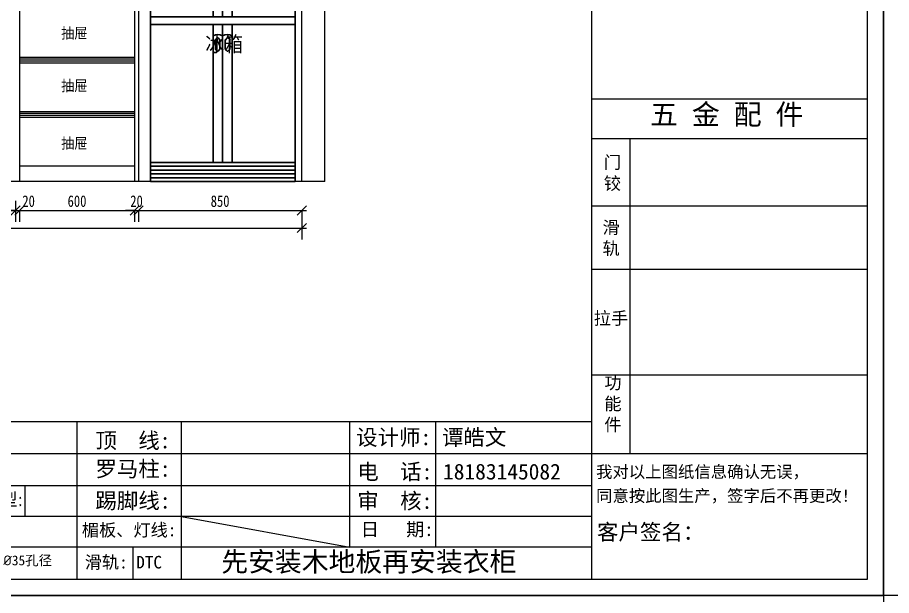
# Model space of a CAD drawing. Header units: millimetres. Extents: x -497855 to 324262, y -590254 to -173602.
# Drawn here: x -483856 to -479305, y -577022 to -574011 of the extents above; entities that cross this region are included whole.
import ezdxf

# ---------------------------------------------------------------- set-up
doc = ezdxf.new("R2010")
doc.units = ezdxf.units.MM
doc.header["$PDMODE"] = 3
doc.layers.add('C', color=145, linetype='Continuous')
doc.layers.add('水电图层', color=4, linetype='Continuous')
doc.styles.get("Standard").update_dxf_attribs({"font": 'txt', "bigfont": 'gbcbig.shx'})
doc.styles.add('宋体', font='', dxfattribs={"width": 0.9})
doc.styles.add('数、文', font='', dxfattribs={"width": 0.8})
doc.styles.add('楷体', font='')
doc.styles.add('黑体', font='simhei.ttf')
doc.styles.get('宋体').set_extended_font_data('SimSun')
doc.styles.get('数、文').set_extended_font_data('SimSun')
doc.styles.get('楷体').set_extended_font_data('KaiTi_GB2312')
doc.dimstyles.new('60', dxfattribs={"dimscale": 60, "dimtxt": 1, "dimasz": 0.8, "dimexe": 1, "dimexo": 3, "dimgap": 0.3, "dimtad": 1, "dimdec": 0, "dimtxsty": '数、文', "dimblk": 'OBLIQUE', "dimcen": 0.3, "dimdle": 0.4, "dimclrd": 8, "dimclre": 8, "dimclrt": 1, "dimadec": 0, "dimazin": 0, "dimtfac": 1, "dimtdec": 0, "dimtix": 1, "dimtofl": 0, "dimtmove": 1, "dimatfit": 3, "dimldrblk": 'DOT', "dimfxl": 1, "dimfxlon": 1, "dimtolj": 1, "dimarcsym": 0})

# ---------------------------------------------------------------- blocks, each defined once
blk = doc.blocks.new('tgyu')
at = {"color": 4, "lineweight": 30}
for p, q in [((-457099.3, -542019.5), (-457099.3, -543072.4)), ((-457049.3, -542019.5), (-457049.3, -543072.4)), ((-456999.3, -542019.5), (-456999.3, -543072.4)), ((-457424.3, -543072.4), (-456672.3, -543072.4)), ((-457424.3, -543112.4), (-456672.3, -543112.4)), ((-457099.3, -543112.4), (-457099.3, -543830.5)), ((-457049.3, -543112.4), (-457049.3, -543830.5)), ((-456999.3, -543112.4), (-456999.3, -543830.5)), ((-456672.3, -543830.5), (-457424.3, -543830.5)), ((-456672.3, -543850.5), (-457424.3, -543850.5)), ((-456672.3, -543870.5), (-457424.3, -543870.5)), ((-456672.3, -543890.5), (-457424.3, -543890.5)), ((-456672.3, -543910.5), (-457424.3, -543910.5))]:
    blk.add_line(p, q, dxfattribs=at)
at = {"color": 4, "lineweight": 30, "elevation": 0}
for points in [[(-457424.3, -543930.5), (-456672.3, -543930.5), (-456672.3, -542019.5), (-457424.3, -542019.5)], [(-457076.4, -542576.2), (-457072.3, -542576.2), (-457062.3, -542586.2), (-457062.3, -542635.2), (-457072.3, -542645.2), (-457076.4, -542645.2), (-457086.4, -542635.2), (-457086.4, -542586.2)], [(-457077.3, -543182), (-457073.3, -543182), (-457063.3, -543192), (-457063.3, -543241), (-457073.3, -543251), (-457077.3, -543251), (-457087.3, -543241), (-457087.3, -543192)]]:
    blk.add_lwpolyline(points, close=True, dxfattribs=at)
at = {"color": 4, "lineweight": 30}
for points in [[(-457026.8, -542576.2), (-457022.8, -542576.2), (-457012.8, -542586.2), (-457012.8, -542635.2), (-457022.8, -542645.2), (-457026.8, -542645.2), (-457036.8, -542635.2), (-457036.8, -542586.2)], [(-457025.6, -543182), (-457021.6, -543182), (-457011.6, -543192), (-457011.6, -543241), (-457021.6, -543251), (-457025.6, -543251), (-457035.6, -543241), (-457035.6, -543192)]]:
    blk.add_lwpolyline(points, close=True, dxfattribs=at)
for centre, radius, start, end in [((-457074.3, -542617.2), 40.1, 231.3755, 308.6245), ((-457021.6, -542617.2), 40.1, 231.3755, 303.7905), ((-457074.3, -543216.1), 51, 60.6673, 119.3327), ((-457024.4, -543216.1), 51, 60.6673, 119.3327)]:
    blk.add_arc(centre, radius, start, end, dxfattribs=at)
blk = doc.blocks.new('_Oblique')
at = {"color": 0, "linetype": 'ByBlock', "lineweight": -2}
blk.add_line((-0.5, -0.5), (0.5, 0.5), dxfattribs=at)
blk = doc.blocks.new('*D235')
at = {"layer": 'Defpoints', "color": 0}
for p in [(-484339.25, -574785.68), (-483866.25, -574785.68), (-483866.25, -575015.84)]:
    blk.add_point(p, dxfattribs=at)
at = {"layer": '水电图层', "color": 8, "lineweight": -2}
for p, q in [((-484339.25, -574965.68), (-484339.25, -575075.84)), ((-483866.25, -574965.68), (-483866.25, -575075.84)), ((-484363.25, -575015.84), (-483842.25, -575015.84))]:
    blk.add_line(p, q, dxfattribs=at)
at = {"layer": '水电图层', "color": 8, "lineweight": -2, "xscale": 48, "yscale": 48, "zscale": 48, "rotation": 180}
blk.add_blockref('_Oblique', (-484339.25, -575015.84), dxfattribs=at)
at = {"layer": '水电图层', "color": 8, "lineweight": -2, "xscale": 48, "yscale": 48, "zscale": 48}
blk.add_blockref('_Oblique', (-483866.25, -575015.84), dxfattribs=at)
at = {"layer": '水电图层', "color": 1, "insert": (-484102.75, -574967.84), "char_height": 60, "attachment_point": 5, "style": '数、文'}
blk.add_mtext('\\A1;473', dxfattribs=at)
blk = doc.blocks.new('*D236')
at = {"layer": 'Defpoints', "color": 0}
for p in [(-483866.25, -574785.68), (-483846.25, -574865.68), (-483846.25, -575015.84)]:
    blk.add_point(p, dxfattribs=at)
at = {"layer": '水电图层', "color": 8, "lineweight": -2}
for p, q in [((-483866.25, -574965.68), (-483866.25, -575075.84)), ((-483866.25, -575015.84), (-483914.25, -575015.84)), ((-483846.25, -575015.84), (-483846.25, -575075.84)), ((-483846.25, -575015.84), (-483798.25, -575015.84))]:
    blk.add_line(p, q, dxfattribs=at)
at = {"layer": '水电图层', "color": 8, "lineweight": -2, "xscale": 48, "yscale": 48, "zscale": 48}
blk.add_blockref('_Oblique', (-483866.25, -575015.84), dxfattribs=at)
at = {"layer": '水电图层', "color": 8, "lineweight": -2, "xscale": 48, "yscale": 48, "zscale": 48, "rotation": 180}
blk.add_blockref('_Oblique', (-483846.25, -575015.84), dxfattribs=at)
at = {"layer": '水电图层', "color": 1, "insert": (-483798.25, -574967.84), "char_height": 60, "attachment_point": 5, "style": '数、文'}
blk.add_mtext('\\A1;20', dxfattribs=at)
blk = doc.blocks.new('*D237')
at = {"layer": 'Defpoints', "color": 0}
for p in [(-483846.25, -574865.68), (-483246.25, -574865.68), (-483246.25, -575015.84)]:
    blk.add_point(p, dxfattribs=at)
at = {"layer": '水电图层', "color": 8, "lineweight": -2}
for p, q in [((-483870.25, -575015.84), (-483222.25, -575015.84)), ((-483846.25, -575015.84), (-483846.25, -575075.84)), ((-483246.25, -575015.84), (-483246.25, -575075.84))]:
    blk.add_line(p, q, dxfattribs=at)
at = {"layer": '水电图层', "color": 8, "lineweight": -2, "xscale": 48, "yscale": 48, "zscale": 48, "rotation": 180}
blk.add_blockref('_Oblique', (-483846.25, -575015.84), dxfattribs=at)
at = {"layer": '水电图层', "color": 8, "lineweight": -2, "xscale": 48, "yscale": 48, "zscale": 48}
blk.add_blockref('_Oblique', (-483246.25, -575015.84), dxfattribs=at)
at = {"layer": '水电图层', "color": 1, "insert": (-483546.25, -574967.84), "char_height": 60, "attachment_point": 5, "style": '数、文'}
blk.add_mtext('\\A1;600', dxfattribs=at)
blk = doc.blocks.new('*D238')
at = {"layer": 'Defpoints', "color": 0}
for p in [(-483246.25, -574865.68), (-483226.25, -574865.68), (-483226.25, -575015.84)]:
    blk.add_point(p, dxfattribs=at)
at = {"layer": '水电图层', "color": 8, "lineweight": -2}
for p, q in [((-483246.25, -575015.84), (-483294.25, -575015.84)), ((-483246.25, -575015.84), (-483246.25, -575075.84)), ((-483226.25, -575015.84), (-483226.25, -575075.84)), ((-483226.25, -575015.84), (-483178.25, -575015.84))]:
    blk.add_line(p, q, dxfattribs=at)
at = {"layer": '水电图层', "color": 8, "lineweight": -2, "xscale": 48, "yscale": 48, "zscale": 48}
blk.add_blockref('_Oblique', (-483246.25, -575015.84), dxfattribs=at)
at = {"layer": '水电图层', "color": 8, "lineweight": -2, "xscale": 48, "yscale": 48, "zscale": 48, "rotation": 180}
blk.add_blockref('_Oblique', (-483226.25, -575015.84), dxfattribs=at)
at = {"layer": '水电图层', "color": 1, "insert": (-483236.25, -574967.84), "char_height": 60, "attachment_point": 5, "style": '数、文'}
blk.add_mtext('\\A1;20', dxfattribs=at)
blk = doc.blocks.new('*D239')
at = {"layer": 'Defpoints', "color": 0}
for p in [(-483226.25, -574865.68), (-482376.25, -574865.68), (-482376.25, -575015.84)]:
    blk.add_point(p, dxfattribs=at)
at = {"layer": '水电图层', "color": 8, "lineweight": -2}
for p, q in [((-483250.25, -575015.84), (-482352.25, -575015.84)), ((-483226.25, -575015.84), (-483226.25, -575075.84)), ((-482376.25, -575015.84), (-482376.25, -575075.84))]:
    blk.add_line(p, q, dxfattribs=at)
at = {"layer": '水电图层', "color": 8, "lineweight": -2, "xscale": 48, "yscale": 48, "zscale": 48, "rotation": 180}
blk.add_blockref('_Oblique', (-483226.25, -575015.84), dxfattribs=at)
at = {"layer": '水电图层', "color": 8, "lineweight": -2, "xscale": 48, "yscale": 48, "zscale": 48}
blk.add_blockref('_Oblique', (-482376.25, -575015.84), dxfattribs=at)
at = {"layer": '水电图层', "color": 1, "insert": (-482801.25, -574967.84), "char_height": 60, "attachment_point": 5, "style": '数、文'}
blk.add_mtext('\\A1;850', dxfattribs=at)
blk = doc.blocks.new('*D240')
at = {"layer": 'Defpoints', "color": 0}
for p in [(-485826.25, -574865.68), (-482376.25, -574865.68), (-482376.25, -575107.39)]:
    blk.add_point(p, dxfattribs=at)
at = {"layer": '水电图层', "color": 8, "lineweight": -2}
for p, q in [((-485826.25, -575047.39), (-485826.25, -575167.39)), ((-482376.25, -575047.39), (-482376.25, -575167.39)), ((-485850.25, -575107.39), (-482352.25, -575107.39))]:
    blk.add_line(p, q, dxfattribs=at)
at = {"layer": '水电图层', "color": 8, "lineweight": -2, "xscale": 48, "yscale": 48, "zscale": 48, "rotation": 180}
blk.add_blockref('_Oblique', (-485826.25, -575107.39), dxfattribs=at)
at = {"layer": '水电图层', "color": 8, "lineweight": -2, "xscale": 48, "yscale": 48, "zscale": 48}
blk.add_blockref('_Oblique', (-482376.25, -575107.39), dxfattribs=at)
at = {"layer": '水电图层', "color": 1, "insert": (-484101.25, -575059.39), "char_height": 60, "attachment_point": 5, "style": '数、文'}
blk.add_mtext('\\A1;3450', dxfattribs=at)

msp = doc.modelspace()

# ---------------------------------------------------------------- linework, layer by layer
at = {"color": 7}
for p, q in [((-480868.35, -570489.35), (-480868.35, -576937.38)), ((-480868.35, -574435.24), (-479431.66, -574435.24)), ((-480868.35, -574640.92), (-479431.66, -574640.92)), ((-480668.81, -574640.92), (-480668.81, -576284.97)), ((-480868.35, -574991.21), (-479431.66, -574991.21)), ((-480868.35, -575321.74), (-479431.66, -575321.74)), ((-480865.31, -575871.44), (-479428.62, -575871.44)), ((-480868.35, -576117.27), (-488517.3, -576117.27)), ((-483544.67, -576937.38), (-483544.67, -576117.27)), ((-483001.88, -576937.38), (-483001.88, -576117.27)), ((-481678.56, -576769.68), (-481678.56, -576117.27)), ((-479431.66, -576283.84), (-488517.3, -576283.84)), ((-480868.35, -576450.42), (-488517.3, -576450.42)), ((-483818.65, -576450.42), (-483818.65, -576610.05)), ((-480868.35, -576610.05), (-488517.3, -576610.05)), ((-480868.35, -576769.68), (-488517.3, -576769.68))]:
    msp.add_line(p, q, dxfattribs=at)
for p, q in [((-482125.36, -576769.68), (-482125.36, -576117.27)), ((-483001.88, -576610.05), (-482125.36, -576769.68)), ((-483255.71, -576769.68), (-483255.71, -576937.38))]:
    msp.add_line(p, q)
for points in [[(-479347.53, -577021.51), (-488601.43, -577021.51), (-488601.43, -570405.23), (-479347.53, -570405.23)], [(-488601.43, -570405.23), (-479347.53, -570405.23), (-479347.53, -577021.51), (-488601.43, -577021.51)], [(-470093.63, -577021.51), (-479347.53, -577021.51), (-479347.53, -570405.23), (-470093.63, -570405.23)], [(-479347.53, -570405.23), (-470093.63, -570405.23), (-470093.63, -577021.51), (-479347.53, -577021.51)], [(-488517.3, -570489.35), (-479431.66, -570489.35), (-479431.66, -576937.38), (-488517.3, -576937.38)], [(-479347.53, -583637.8), (-488601.43, -583637.8), (-488601.43, -577021.51), (-479347.53, -577021.51)], [(-488601.43, -577021.51), (-479347.53, -577021.51), (-479347.53, -583637.8), (-488601.43, -583637.8)]]:
    msp.add_lwpolyline(points, close=True, dxfattribs=at)
at = {"layer": '水电图层', "color": 2}
for p, q in [((-482256.25, -574865.68), (-482256.25, -571935.56)), ((-482376.25, -574865.68), (-482376.25, -572005.57)), ((-482256.25, -574865.68), (-486756.25, -574865.68))]:
    msp.add_line(p, q, dxfattribs=at)
at = {"layer": '水电图层', "color": 255}
for p, q in [((-483846.25, -572465.68), (-483846.25, -574865.68)), ((-483246.25, -572465.68), (-483246.25, -574865.68)), ((-483226.25, -572465.68), (-483226.25, -574865.68)), ((-483246.25, -574218.68), (-483846.25, -574218.68)), ((-483246.25, -574248.68), (-483846.25, -574248.68)), ((-483246.25, -574501.68), (-483846.25, -574501.68)), ((-483246.25, -574531.68), (-483846.25, -574531.68)), ((-483246.25, -574785.68), (-483846.25, -574785.68))]:
    msp.add_line(p, q, dxfattribs=at)
at = {"layer": '水电图层', "color": 8}
for p, q in [((-483246.25, -574228.68), (-483846.25, -574228.68)), ((-483246.25, -574238.68), (-483846.25, -574238.68)), ((-483246.25, -574511.68), (-483846.25, -574511.68)), ((-483246.25, -574521.68), (-483846.25, -574521.68))]:
    msp.add_line(p, q, dxfattribs=at)

# ---------------------------------------------------------------- block references
at = {"layer": '水电图层', "color": 255}
msp.add_blockref('tgyu', (-25738.66, -30935.17), dxfattribs=at)

# ---------------------------------------------------------------- texts
at = {"color": 7, "attachment_point": 1}
for s, insert, char_height in [('{\\fKaiTi|b0|i0|c134|p49;五 金 配 件}', (-480562.78, -574462.44), 106.5512), ('{\\fKaiTi|b0|i0|c134|p49;拉手}', (-480855.57, -575544.6), 65.57), ('{\\fSimHei|b0|i0|c134|p49;设计师: 谭皓文 }', (-482093.32, -576156.51), 81.9625), ('{\\fSimHei|b0|i0|c134|p49;电  话: 18183145082}', (-482087.2, -576335.26), 81.9625), ('{\\fSimHei|b0|i0|c134|p49;审  核:}', (-482087.2, -576487.88), 81.9625)]:
    msp.add_mtext(s, dxfattribs=dict(at, insert=insert, char_height=char_height))
at = {"color": 7, "char_height": 65.57, "width": 133.7285, "attachment_point": 1}
for s, insert in [('{\\fSimHei|b0|i0|c134|p49;门    铰}', (-480803.26, -574732.68)), ('{\\fKaiTi|b0|i0|c134|p49;滑    轨}', (-480810.07, -575071.33)), ('{\\fKaiTi|b0|i0|c134|p49;功能件}', (-480800.57, -575880.24))]:
    msp.add_mtext(s, dxfattribs=dict(at, insert=insert))
at = {"attachment_point": 1}
for s, insert, char_height in [('{\\fKaiTi|b0|i0|c134|p49;顶  线\\fSimHei|b0|i0|c134|p49;:  }', (-483450.58, -576173.18), 81.9625), ('{\\fKaiTi|b0|i0|c134|p49;罗马柱\\fSimHei|b0|i0|c134|p49;:  }', (-483450.58, -576320.46), 81.9625), ('{\\fKaiTi|b0|i0|c134|p49;门型}: ', (-484034.86, -576488.55), 65.57), ('{\\fKaiTi|b0|i0|c134|p49;踢脚线\\fSimHei|b0|i0|c134|p49;: }', (-483450.58, -576486.37), 81.9625), ('{\\f宋体|b0|i0|c134|p2;楣板、灯线:}', (-483520.96, -576647.34), 65.57), ('{\\fKaiTi|b0|i0|c134|p49;滑轨\\fSimHei|b0|i0|c134|p49;: \\fKaiTi|b0|i0|c134|p49;DTC}', (-483505.94, -576815.04), 65.57)]:
    msp.add_mtext(s, dxfattribs=dict(at, insert=insert, char_height=char_height))
at = {"insert": (-482069.27, -576641.96), "char_height": 69.4987, "attachment_point": 1, "style": '楷体'}
msp.add_mtext('{\\fSimHei|b0|i0|c134|p2;日   期:}', dxfattribs=at)
at = {"insert": (-482795.54, -576793.74), "char_height": 102.4531, "width": 1735.4459, "attachment_point": 1}
msp.add_mtext('{\\fKaiTi|b0|i0|c134|p49;先安装木地板再安装衣柜}', dxfattribs=at)
at = {"layer": 'C', "color": 7, "linetype": 'ByBlock', "insert": (-480843.75, -576345.86), "char_height": 62.5121, "width": 1695.3026, "attachment_point": 1, "line_spacing_factor": 1.2, "style": '黑体'}
msp.add_mtext('{\\fKaiTi|b0|i0|c134|p49;我对以上图纸信息确认无误，\\P同意按此图生产，签字后不再更改！}', dxfattribs=at)
at = {"layer": 'C', "color": 7, "linetype": 'ByBlock', "insert": (-480839.06, -576649.69), "char_height": 81.9625, "width": 2705.2773, "attachment_point": 1, "line_spacing_factor": 1.2}
msp.add_mtext('{\\fKaiTi|b0|i0|c134|p49;客户签名：}', dxfattribs=at)
at = {"layer": 'C', "color": 0, "linetype": 'ByBlock', "insert": (-483930.17, -576812.9), "char_height": 51.2266, "width": 669.2387, "attachment_point": 1, "line_spacing_factor": 1.2}
msp.add_mtext('{\\fISOCPEUR|b0|i0|c0|p34;%%C\\fSimHei|b0|i0|c134|p49;35孔径}', dxfattribs=at)
at = {"layer": '水电图层', "color": 255, "attachment_point": 1, "style": '宋体'}
for s, insert, char_height, width in [('{\\C84;抽屉}', (-483628.96, -574064.23), 56, 560.588), ('{\\C84;冰箱}', (-482877.93, -574109.58), 80, 2132.6247), ('{\\C84;抽屉}', (-483628.96, -574338.41), 56, 560.588), ('{\\C84;抽屉}', (-483628.96, -574637.73), 56, 560.588)]:
    msp.add_mtext(s, dxfattribs=dict(at, insert=insert, char_height=char_height, width=width))

# ---------------------------------------------------------------- dimensions: what is measured, and where the dimension line sits
at = {"layer": '水电图层', "color": 255}
for base, p1, p2, picture, middle in [((-483866.25, -575015.84), (-484339.25, -574785.68), (-483866.25, -574785.68), '*D235', (-484102.75, -574967.84)), ((-482376.25, -575107.39), (-485826.25, -574865.68), (-482376.25, -574865.68), '*D240', (-484101.25, -575059.39)), ((-483246.25, -575015.84), (-483846.25, -574865.68), (-483246.25, -574865.68), '*D237', (-483546.25, -574967.84)), ((-483226.25, -575015.84), (-483246.25, -574865.68), (-483226.25, -574865.68), '*D238', (-483236.25, -574967.84)), ((-482376.25, -575015.84), (-483226.25, -574865.68), (-482376.25, -574865.68), '*D239', (-482801.25, -574967.84))]:
    dim = msp.add_linear_dim(base=base, p1=p1, p2=p2, dimstyle='60', override={"dimdec": 1, "dimtdec": 1}, dxfattribs=at)
    dim.commit()
    dim.dimension.update_dxf_attribs({"geometry": picture, "text_midpoint": middle})
dim = msp.add_linear_dim(base=(-483846.25, -575015.84), p1=(-483866.25, -574785.68), p2=(-483846.25, -574865.68), dimstyle='60', override={"dimdec": 1, "dimtdec": 1}, dxfattribs=at)
dim.commit()
dim.dimension.update_dxf_attribs({"geometry": '*D236', "text_midpoint": (-483798.25, -575015.84), "dimtype": 160})

doc.saveas('drawing.dxf')
